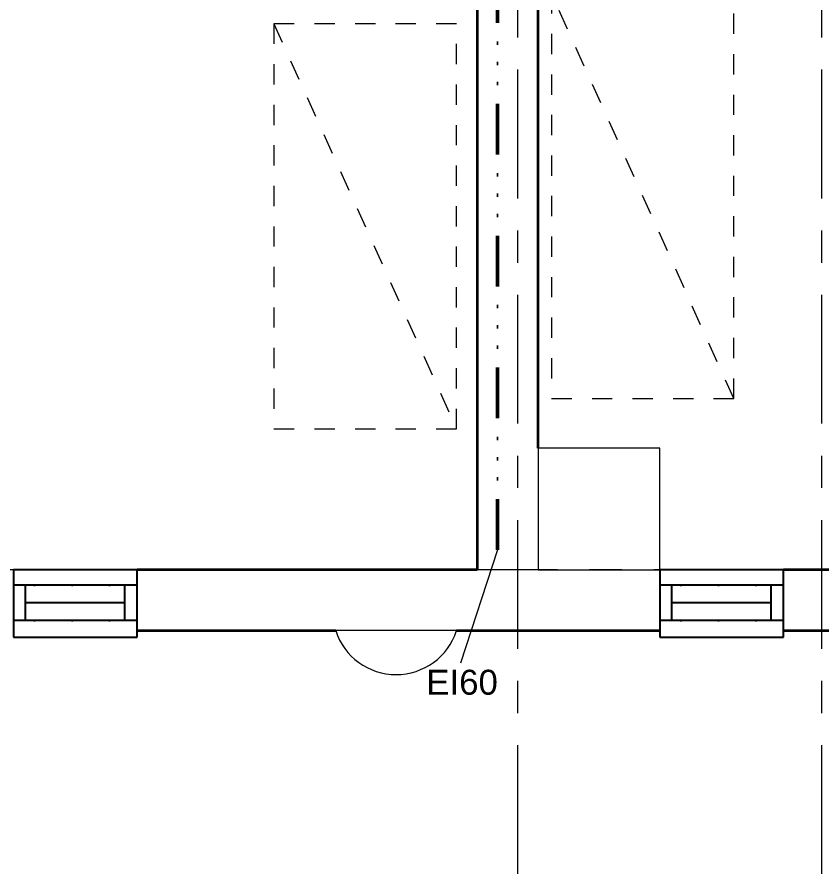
# Model space of a CAD drawing. Header units: millimetres. Extents: x -46592 to 140440, y -36427 to 76663.
# Drawn here: x 34245 to 38214, y 32118 to 36346 of the extents above; entities that cross this region are included whole.
import ezdxf

# ---------------------------------------------------------------- set-up
doc = ezdxf.new("R2010")
doc.units = ezdxf.units.MM
for name, pattern in [('Grid Line', [1111.25, 635, -158.75, 158.75, -158.75]), ('Katkoviiva 2mm', [200, 100, -100]), ('PALOALUE', [650, 250, -100, 0, -100, 0, -100, 0, -100]), ('Pistekatko tiheä', [185, 85, -50, 0, -50])]:
    doc.linetypes.add(name, pattern=pattern)
for name, color, linetype, lineweight in [('AR-A_MERKINNÄT', 8, 'Continuous', 18), ('AR-A_MERKINNÄT-2', 8, 'Continuous', 25), ('AR-A_MERKINNÄT-3', 8, 'Pistekatko tiheä', 25), ('AR-A_MERKINNÄT-4', 8, 'PALOALUE', 50), ('AR-A_MERKINNÄT_TXT', 8, 'Continuous', 9), ('AR-C_APUVIIVA-3', 1, 'Katkoviiva 2mm', 18), ('AR-X1_EROHUTVIIVA', 11, 'Continuous', 18), ('AR-Y_MODVIIVA-1', 8, 'Grid Line', 9), ('AR1241_US-1', 1, 'Continuous', 35), ('AR1242_IKKUNA', 4, 'Continuous', 18), ('AR1242_IKKUNA-1', 4, 'Continuous', 25), ('AR19_MUURAK', 6, 'Continuous', 18)]:
    doc.layers.add(name, color=color, linetype=linetype, lineweight=lineweight)
doc.styles.add('Arial_3', font='arial.ttf', dxfattribs={"height": 122.941617})

# ---------------------------------------------------------------- blocks, each defined once
blk = doc.blocks.new('IKK1 - yksiaukkoinen - 6x20-1776330-04 2_ krs')
at = {"layer": 'AR-A_MERKINNÄT-2'}
for p, q in [((-305, 95.1), (305, 95.1)), ((-245, 95.1), (-245, -79.9)), ((245, 95.1), (245, -79.9)), ((-245, 7.6), (245, 7.6)), ((-305, -79.9), (305, -79.9))]:
    blk.add_line(p, q, dxfattribs=at)
at = {"layer": 'AR-A_MERKINNÄT-3'}
for p, q in [((-305, 95.1), (305, 95.1)), ((-245, 95.1), (-245, -79.9)), ((245, 95.1), (245, -79.9)), ((-305, -79.9), (305, -79.9))]:
    blk.add_line(p, q, dxfattribs=at)
at = {"layer": 'AR1242_IKKUNA-1'}
for p, q in [((305, 177.1), (-305, 177.1)), ((-305, 177.1), (-305, -154.9)), ((305, -154.9), (305, 177.1)), ((-305, -154.9), (305, -154.9))]:
    blk.add_line(p, q, dxfattribs=at)
blk = doc.blocks.new('IV-tulo-poisto - IV-tulo-poisto-2019596-04 2_ krs')
at = {"layer": 'AR19_MUURAK'}
blk.add_line((-298, 0), (298, 0), dxfattribs=at)
blk.add_arc((0, -96.1), 313.1, 17.8767, 162.1233, dxfattribs=at)
blk = doc.blocks.new('Paloaluemerkintä - EI60-1905773-04 2_ krs')
at = {"layer": 'AR-A_MERKINNÄT-4'}
blk.add_line((0, 0), (24000, 0), dxfattribs=at)

msp = doc.modelspace()

# ---------------------------------------------------------------- linework, layer by layer
at = {"layer": 'AR-A_MERKINNÄT_TXT'}
msp.add_line((36614.1, 33716.8), (36431.9, 33158), dxfattribs=at)
at = {"layer": 'AR-C_APUVIIVA-3'}
for p, q in [((36880.3, 36463.3), (36880.3, 34463.3)), ((37780.3, 34463.3), (36880.3, 36463.3)), ((37780.3, 34463.3), (37780.3, 36463.3)), ((35511.6, 36313.5), (35511.6, 34313.5)), ((36411.6, 36313.5), (35511.6, 36313.5)), ((35511.6, 36313.5), (36411.6, 34313.5)), ((35511.6, 36313.5), (35511.6, 34313.5)), ((36411.6, 36313.5), (35511.6, 36313.5)), ((35511.6, 36313.5), (36411.6, 34313.5)), ((36411.6, 34313.5), (36411.6, 36313.5)), ((36411.6, 34313.5), (36411.6, 36313.5)), ((36880.3, 34463.3), (37780.3, 34463.3)), ((35511.6, 34313.5), (36411.6, 34313.5)), ((35511.6, 34313.5), (36411.6, 34313.5))]:
    msp.add_line(p, q, dxfattribs=at)
at = {"layer": 'AR-X1_EROHUTVIIVA'}
for p, q in [((37414.1, 34218.5), (36814.1, 34218.5)), ((36814.1, 34218.5), (36814.1, 33618.5)), ((37414.1, 33618.5), (37414.1, 34218.5)), ((36814.1, 33618.5), (37414.1, 33618.5))]:
    msp.add_line(p, q, dxfattribs=at)
at = {"layer": 'AR-Y_MODVIIVA-1'}
for p, q in [((36714.1, 32118), (36714.1, 59825.4)), ((38214.1, 32118), (38214.1, 59825.4)), ((49133.2, 33618.5), (29793.3, 33618.5))]:
    msp.add_line(p, q, dxfattribs=at)
at = {"layer": 'AR1241_US-1'}
for p, q in [((36514.1, 39058.5), (36514.1, 33618.5)), ((36814.1, 34218.5), (36814.1, 36520.2)), ((36514.1, 33618.5), (34836, 33618.5)), ((38394.1, 33618.5), (38024.1, 33618.5)), ((34836, 33318.5), (35816.1, 33318.5)), ((36412.1, 33318.5), (37414.1, 33318.5)), ((38024.1, 33318.5), (38394.1, 33318.5))]:
    msp.add_line(p, q, dxfattribs=at)

# ---------------------------------------------------------------- block references
at = {"layer": 'AR-A_MERKINNÄT', "rotation": 89.99999999999991}
msp.add_blockref('Paloaluemerkintä - EI60-1905773-04 2_ krs', (36614.1, 33716.8), dxfattribs=at)
at = {"layer": 'AR1242_IKKUNA', "rotation": 180}
for p in [(34531, 33463.5), (37719.1, 33463.5)]:
    msp.add_blockref('IKK1 - yksiaukkoinen - 6x20-1776330-04 2_ krs', p, dxfattribs=at)
at = {"layer": 'AR19_MUURAK', "rotation": 180}
msp.add_blockref('IV-tulo-poisto - IV-tulo-poisto-2019596-04 2_ krs', (36114.1, 33318.5), dxfattribs=at)

# ---------------------------------------------------------------- texts
at = {"layer": 'AR-A_MERKINNÄT_TXT', "insert": (36262.8, 33125.2), "char_height": 122.94, "width": 421.5, "attachment_point": 1, "line_spacing_factor": 0.938532, "style": 'Arial_3'}
msp.add_mtext('EI60', dxfattribs=at)

doc.saveas('drawing.dxf')
